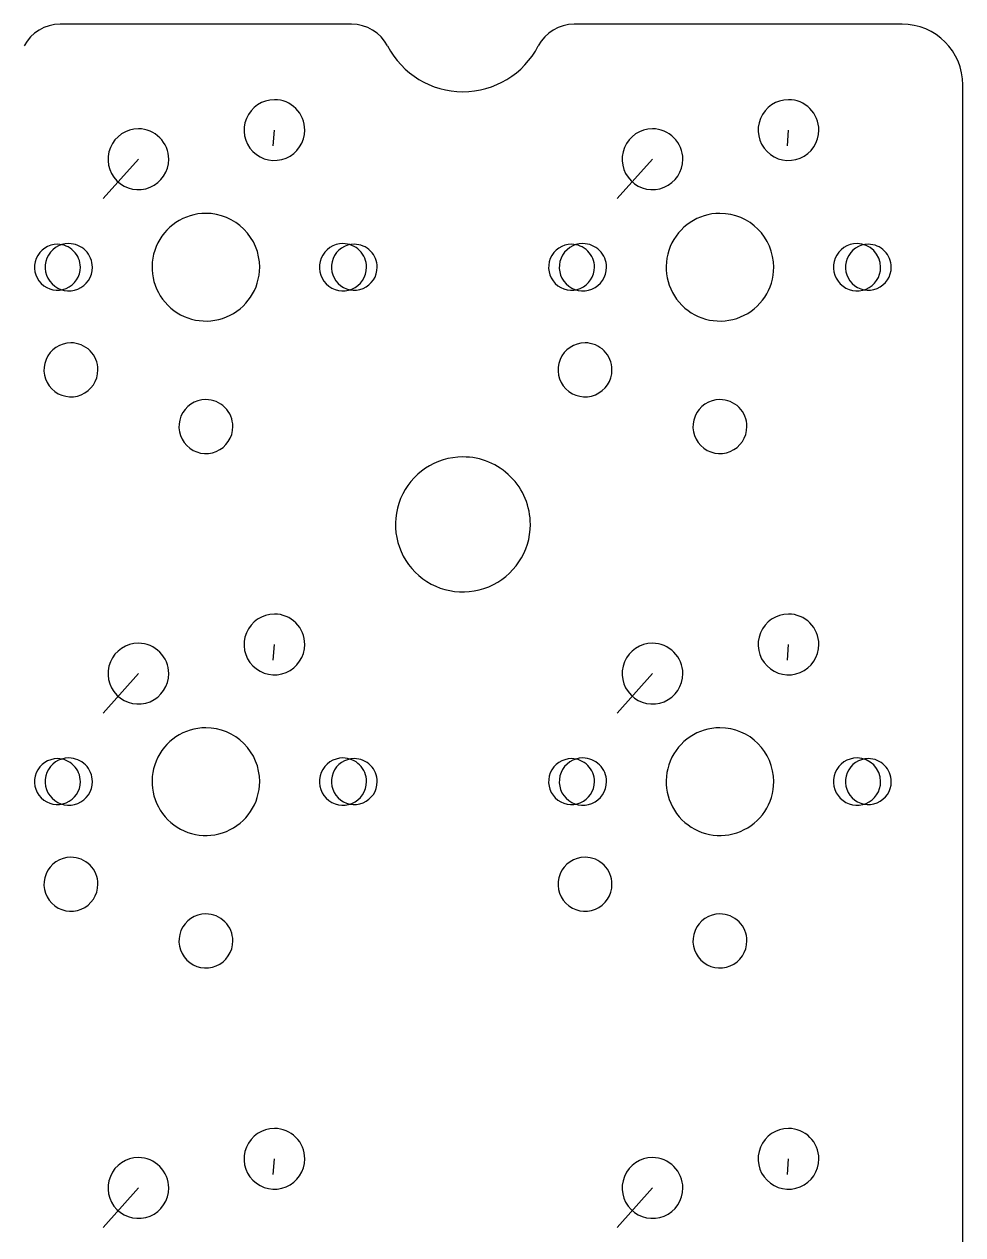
# Model space of a CAD drawing. Extents: x 2 to 288, y -137 to -43.
# Drawn here: x 252.67 to 287.45, y -87.54 to -42.71 of the extents above; entities that cross this region are included whole.
import ezdxf

# ---------------------------------------------------------------- set-up
doc = ezdxf.new("R2010")
doc.units = 0
doc.layers.get('0').update_dxf_attribs({"linetype": 'CONTINUOUS'})

msp = doc.modelspace()

# ---------------------------------------------------------------- linework, layer by layer
at = {"color": 7}
for points in [[(264.804654, -42.708601), (254.000881, -42.708601)], [(285.202734, -42.708601), (273.050855, -42.708601)], [(287.452731, -134.658479), (287.452731, -44.958598)], [(261.902989, -47.208649), (261.942531, -46.628618)], [(280.952979, -47.208649), (280.992521, -46.628618)], [(255.592997, -49.168647), (256.902985, -47.708641)], [(274.642988, -49.168647), (275.952976, -47.708641)], [(261.902989, -66.25864), (261.942531, -65.678609)], [(280.952979, -66.25864), (280.992521, -65.678609)], [(255.592997, -68.218637), (256.902985, -66.758631)], [(274.642988, -68.218637), (275.952976, -66.758631)], [(261.902989, -85.308631), (261.942531, -84.728599)], [(280.952979, -85.308631), (280.992521, -84.728599)], [(255.592997, -87.268628), (256.902985, -85.808622)], [(274.642988, -87.268628), (275.952976, -85.808622)]]:
    msp.add_lwpolyline(points, dxfattribs=at)
for points in [[(261.942989, -45.503652)], [(280.992979, -45.503652)], [(256.902995, -46.58365)], [(275.952986, -46.58365)], [(259.402992, -49.714746)], [(259.402992, -49.714746)], [(278.452983, -49.714746)], [(278.452983, -49.714746)], [(253.902999, -50.858645)], [(253.902999, -50.858645)], [(254.322999, -50.833645)], [(254.322999, -50.833645)], [(264.482985, -50.833645)], [(264.482985, -50.833645)], [(264.902985, -50.858645)], [(264.902985, -50.858645)], [(272.95299, -50.858645), (272.95299, -50.858645)], [(273.372989, -50.833645)], [(273.372989, -50.833645)], [(283.532976, -50.833645)], [(283.532976, -50.833645)], [(283.952975, -50.858645)], [(283.952975, -50.858645)], [(254.402999, -54.50864)], [(273.452989, -54.50864)], [(259.402992, -56.608637)], [(278.452983, -56.608637)], [(268.927987, -58.733642)], [(261.942989, -64.553642)], [(280.992979, -64.553642)], [(256.902995, -65.633641)], [(275.952986, -65.633641)], [(259.402992, -68.764737)], [(259.402992, -68.764737)], [(278.452983, -68.764737)], [(278.452983, -68.764737)], [(253.902999, -69.908635)], [(253.902999, -69.908635)], [(254.322999, -69.883635)], [(254.322999, -69.883635)], [(264.482985, -69.883635)], [(264.482985, -69.883635)], [(264.902985, -69.908635), (264.902985, -69.908635)], [(272.95299, -69.908635)], [(272.95299, -69.908635)], [(273.372989, -69.883635)], [(273.372989, -69.883635)], [(283.532976, -69.883635), (283.532976, -69.883635)], [(283.952975, -69.908635)], [(283.952975, -69.908635)], [(254.402999, -73.55863)], [(273.452989, -73.55863)], [(259.402992, -75.658627)], [(278.452983, -75.658627)], [(261.942989, -83.603633)], [(280.992979, -83.603633)], [(256.902995, -84.683631)], [(275.952986, -84.683631)]]:
    msp.add_lwpolyline(points, close=True, dxfattribs=at)
for points in [[(254.000881, -42.708633), (253.441914, -42.708631), (252.929311, -43.01943), (252.670849, -43.515052)], [(266.134715, -43.515037), (265.876247, -43.019404), (265.363633, -42.708599), (264.804654, -42.708601)], [(273.050855, -42.708633), (272.491888, -42.708632), (271.979285, -43.019431), (271.720823, -43.515053)], [(287.452781, -44.958598), (287.452753, -43.715951), (286.445381, -42.708601), (285.202734, -42.708601)], [(266.134688, -43.515051), (266.677423, -44.555903), (267.7539, -45.208624), (268.927754, -45.208624)], [(268.927754, -45.208624), (270.101609, -45.208624), (271.178086, -44.555904), (271.720822, -43.515052)], [(261.942989, -45.503652), (261.487969, -45.503652), (261.077754, -45.777749), (260.903625, -46.198132)], [(262.738483, -45.833156), (262.527504, -45.622178), (262.241357, -45.503652), (261.942989, -45.503652)], [(280.992979, -45.503652), (280.53796, -45.503652), (280.127744, -45.777749), (279.953616, -46.198132)], [(281.788473, -45.833156), (281.577495, -45.622178), (281.291347, -45.503652), (280.992979, -45.503652)], [(263.067987, -46.62865), (263.067987, -46.330282), (262.949461, -46.044134), (262.738483, -45.833156)], [(282.117978, -46.62865), (282.117978, -46.330282), (281.999451, -46.044134), (281.788473, -45.833156)], [(256.902995, -46.58365), (256.447976, -46.58365), (256.037761, -46.857747), (255.863632, -47.27813)], [(257.698489, -46.913155), (257.487511, -46.702177), (257.201363, -46.58365), (256.902995, -46.58365)], [(260.903625, -46.198132), (260.729497, -46.618515), (260.825747, -47.102397), (261.147494, -47.424144)], [(275.952986, -46.58365), (275.497966, -46.58365), (275.087751, -46.857747), (274.913623, -47.27813)], [(276.74848, -46.913155), (276.537502, -46.702177), (276.251354, -46.58365), (275.952986, -46.58365)], [(279.953616, -46.198132), (279.779488, -46.618515), (279.875738, -47.102397), (280.197485, -47.424144)], [(258.027994, -47.708649), (258.027994, -47.410281), (257.909467, -47.124133), (257.698489, -46.913155)], [(262.373507, -47.668013), (262.79389, -47.493885), (263.067987, -47.08367), (263.067987, -46.62865)], [(277.077984, -47.708649), (277.077984, -47.410281), (276.959458, -47.124133), (276.74848, -46.913155)], [(281.423497, -47.668013), (281.843881, -47.493885), (282.117978, -47.08367), (282.117978, -46.62865)], [(255.863632, -47.27813), (255.689504, -47.698514), (255.785754, -48.182396), (256.107501, -48.504143)], [(261.147494, -47.424144), (261.469242, -47.745892), (261.953124, -47.842142), (262.373507, -47.668013)], [(274.913623, -47.27813), (274.739494, -47.698514), (274.835744, -48.182396), (275.157492, -48.504143)], [(280.197485, -47.424144), (280.519232, -47.745892), (281.003114, -47.842142), (281.423497, -47.668013)], [(257.333514, -48.748012), (257.753897, -48.573883), (258.027994, -48.163668), (258.027994, -47.708649)], [(276.383504, -48.748012), (276.803887, -48.573883), (277.077984, -48.163668), (277.077984, -47.708649)], [(256.107501, -48.504143), (256.429249, -48.82589), (256.91313, -48.92214), (257.333514, -48.748012)], [(275.157492, -48.504143), (275.479239, -48.82589), (275.963121, -48.92214), (276.383504, -48.748012)], [(259.402992, -49.714746), (258.596536, -49.714746), (257.869488, -50.200544), (257.560871, -50.945612)], [(259.402992, -49.714746), (258.596536, -49.714746), (257.869488, -50.200544), (257.560871, -50.945612)], [(260.81289, -50.298745), (260.438962, -49.924817), (259.931806, -49.714746), (259.402992, -49.714746)], [(260.81289, -50.298745), (260.438962, -49.924817), (259.931806, -49.714746), (259.402992, -49.714746)], [(278.452983, -49.714746), (277.646526, -49.714746), (276.919479, -50.200544), (276.610862, -50.945612)], [(278.452983, -49.714746), (277.646526, -49.714746), (276.919479, -50.200544), (276.610862, -50.945612)], [(280.44688, -51.708643), (280.44688, -50.607444), (279.554182, -49.714746), (278.452983, -49.714746)], [(280.44688, -51.708643), (280.44688, -50.607444), (279.554182, -49.714746), (278.452983, -49.714746)], [(261.396889, -51.708643), (261.396889, -51.179829), (261.186819, -50.672673), (260.81289, -50.298745)], [(261.396889, -51.708643), (261.396889, -51.179829), (261.186819, -50.672673), (260.81289, -50.298745)], [(253.902999, -50.858645), (253.559207, -50.858645), (253.249266, -51.06574), (253.117703, -51.383363)], [(253.902999, -50.858645), (253.559207, -50.858645), (253.249266, -51.06574), (253.117703, -51.383363)], [(254.322999, -50.833645), (253.969095, -50.833645), (253.650038, -51.046831), (253.514605, -51.373796)], [(254.322999, -50.833645), (253.969095, -50.833645), (253.650038, -51.046831), (253.514605, -51.373796)], [(254.504039, -51.107603), (254.344634, -50.948198), (254.128433, -50.858645), (253.902999, -50.858645)], [(254.504039, -51.107603), (254.344634, -50.948198), (254.128433, -50.858645), (253.902999, -50.858645)], [(254.941716, -51.089926), (254.777622, -50.925832), (254.555063, -50.833645), (254.322999, -50.833645)], [(254.941716, -51.089926), (254.777622, -50.925832), (254.555063, -50.833645), (254.322999, -50.833645)], [(254.752998, -51.708643), (254.752998, -51.48321), (254.663445, -51.267009), (254.504039, -51.107603)], [(254.752998, -51.708643), (254.752998, -51.48321), (254.663445, -51.267009), (254.504039, -51.107603)], [(255.197998, -51.708643), (255.197998, -51.476579), (255.10581, -51.25402), (254.941716, -51.089926)], [(255.197998, -51.708643), (255.197998, -51.476579), (255.10581, -51.25402), (254.941716, -51.089926)], [(257.560871, -50.945612), (257.252254, -51.69068), (257.422843, -52.548291), (257.993094, -53.118542)], [(257.560871, -50.945612), (257.252254, -51.69068), (257.422843, -52.548291), (257.993094, -53.118542)], [(264.482985, -50.833645), (264.129081, -50.833645), (263.810025, -51.046831), (263.674592, -51.373796)], [(264.482985, -50.833645), (264.129081, -50.833645), (263.810025, -51.046831), (263.674592, -51.373796)], [(264.902985, -50.858645), (264.559192, -50.858645), (264.249252, -51.06574), (264.117688, -51.383363)], [(264.902985, -50.858645), (264.559192, -50.858645), (264.249252, -51.06574), (264.117688, -51.383363)], [(265.101703, -51.089926), (264.937609, -50.925832), (264.715049, -50.833645), (264.482985, -50.833645)], [(265.101703, -51.089926), (264.937609, -50.925832), (264.715049, -50.833645), (264.482985, -50.833645)], [(265.504025, -51.107603), (265.344619, -50.948198), (265.128418, -50.858645), (264.902985, -50.858645)], [(265.504025, -51.107603), (265.344619, -50.948198), (265.128418, -50.858645), (264.902985, -50.858645)], [(265.357984, -51.708643), (265.357984, -51.476579), (265.265797, -51.25402), (265.101703, -51.089926)], [(265.357984, -51.708643), (265.357984, -51.476579), (265.265797, -51.25402), (265.101703, -51.089926)], [(265.752983, -51.708643), (265.752983, -51.48321), (265.66343, -51.267009), (265.504025, -51.107603)], [(265.752983, -51.708643), (265.752983, -51.48321), (265.66343, -51.267009), (265.504025, -51.107603)], [(272.95299, -50.858645), (272.609197, -50.858645), (272.299257, -51.06574), (272.167693, -51.383363)], [(272.95299, -50.858645), (272.609197, -50.858645), (272.299257, -51.06574), (272.167693, -51.383363)], [(273.372989, -50.833645), (273.019085, -50.833645), (272.700029, -51.046831), (272.564596, -51.373796)], [(273.372989, -50.833645), (273.019085, -50.833645), (272.700029, -51.046831), (272.564596, -51.373796)], [(273.55403, -51.107603), (273.394624, -50.948198), (273.178424, -50.858645), (272.95299, -50.858645)], [(273.55403, -51.107603), (273.394624, -50.948198), (273.178424, -50.858645), (272.95299, -50.858645)], [(273.991707, -51.089926), (273.827613, -50.925832), (273.605053, -50.833645), (273.372989, -50.833645)], [(273.991707, -51.089926), (273.827613, -50.925832), (273.605053, -50.833645), (273.372989, -50.833645)], [(273.802989, -51.708643), (273.802989, -51.48321), (273.713436, -51.267009), (273.55403, -51.107603)], [(273.802989, -51.708643), (273.802989, -51.48321), (273.713436, -51.267009), (273.55403, -51.107603)], [(274.247988, -51.708643), (274.247988, -51.476579), (274.155801, -51.25402), (273.991707, -51.089926)], [(274.247988, -51.708643), (274.247988, -51.476579), (274.155801, -51.25402), (273.991707, -51.089926)], [(276.610862, -50.945612), (276.302244, -51.69068), (276.472834, -52.548291), (277.043084, -53.118542)], [(276.610862, -50.945612), (276.302244, -51.69068), (276.472834, -52.548291), (277.043084, -53.118542)], [(283.532976, -50.833645), (283.179072, -50.833645), (282.860015, -51.046831), (282.724582, -51.373796)], [(283.532976, -50.833645), (283.179072, -50.833645), (282.860015, -51.046831), (282.724582, -51.373796)], [(283.952975, -50.858645), (283.609183, -50.858645), (283.299242, -51.06574), (283.167679, -51.383363)], [(283.952975, -50.858645), (283.609183, -50.858645), (283.299242, -51.06574), (283.167679, -51.383363)], [(284.407975, -51.708643), (284.407975, -51.225395), (284.016224, -50.833645), (283.532976, -50.833645)], [(284.407975, -51.708643), (284.407975, -51.225395), (284.016224, -50.833645), (283.532976, -50.833645)], [(284.554015, -51.107603), (284.394609, -50.948198), (284.178409, -50.858645), (283.952975, -50.858645)], [(284.554015, -51.107603), (284.394609, -50.948198), (284.178409, -50.858645), (283.952975, -50.858645)], [(284.802974, -51.708643), (284.802974, -51.48321), (284.713421, -51.267009), (284.554015, -51.107603)], [(284.802974, -51.708643), (284.802974, -51.48321), (284.713421, -51.267009), (284.554015, -51.107603)], [(253.117703, -51.383363), (252.986139, -51.700986), (253.058861, -52.066585), (253.301959, -52.309683)], [(253.117703, -51.383363), (252.986139, -51.700986), (253.058861, -52.066585), (253.301959, -52.309683)], [(253.514605, -51.373796), (253.379172, -51.700761), (253.454033, -52.077113), (253.704281, -52.327361)], [(253.514605, -51.373796), (253.379172, -51.700761), (253.454033, -52.077113), (253.704281, -52.327361)], [(263.674592, -51.373796), (263.539158, -51.700761), (263.61402, -52.077113), (263.864268, -52.327361)], [(263.674592, -51.373796), (263.539158, -51.700761), (263.61402, -52.077113), (263.864268, -52.327361)], [(264.117688, -51.383363), (263.986124, -51.700986), (264.058847, -52.066585), (264.301945, -52.309683)], [(264.117688, -51.383363), (263.986124, -51.700986), (264.058847, -52.066585), (264.301945, -52.309683)], [(272.167693, -51.383363), (272.03613, -51.700986), (272.108852, -52.066585), (272.35195, -52.309683)], [(272.167693, -51.383363), (272.03613, -51.700986), (272.108852, -52.066585), (272.35195, -52.309683)], [(272.564596, -51.373796), (272.429163, -51.700761), (272.504024, -52.077113), (272.754272, -52.327361)], [(272.564596, -51.373796), (272.429163, -51.700761), (272.504024, -52.077113), (272.754272, -52.327361)], [(282.724582, -51.373796), (282.589149, -51.700761), (282.66401, -52.077113), (282.914258, -52.327361)], [(282.724582, -51.373796), (282.589149, -51.700761), (282.66401, -52.077113), (282.914258, -52.327361)], [(283.167679, -51.383363), (283.036115, -51.700986), (283.108837, -52.066585), (283.351935, -52.309683)], [(283.167679, -51.383363), (283.036115, -51.700986), (283.108837, -52.066585), (283.351935, -52.309683)], [(254.22828, -52.49394), (254.545903, -52.362376), (254.752998, -52.052436), (254.752998, -51.708643)], [(254.22828, -52.49394), (254.545903, -52.362376), (254.752998, -52.052436), (254.752998, -51.708643)], [(254.657846, -52.517037), (254.984811, -52.381604), (255.197998, -52.062547), (255.197998, -51.708643)], [(254.657846, -52.517037), (254.984811, -52.381604), (255.197998, -52.062547), (255.197998, -51.708643)], [(260.166023, -53.550764), (260.911092, -53.242147), (261.396889, -52.5151), (261.396889, -51.708643)], [(260.166023, -53.550764), (260.911092, -53.242147), (261.396889, -52.5151), (261.396889, -51.708643)], [(264.817833, -52.517037), (265.144797, -52.381604), (265.357984, -52.062547), (265.357984, -51.708643)], [(264.817833, -52.517037), (265.144797, -52.381604), (265.357984, -52.062547), (265.357984, -51.708643)], [(265.228265, -52.49394), (265.545888, -52.362376), (265.752983, -52.052436), (265.752983, -51.708643)], [(265.228265, -52.49394), (265.545888, -52.362376), (265.752983, -52.052436), (265.752983, -51.708643)], [(273.27827, -52.49394), (273.595893, -52.362376), (273.802989, -52.052436), (273.802989, -51.708643)], [(273.27827, -52.49394), (273.595893, -52.362376), (273.802989, -52.052436), (273.802989, -51.708643)], [(273.707837, -52.517037), (274.034801, -52.381604), (274.247988, -52.062547), (274.247988, -51.708643)], [(273.707837, -52.517037), (274.034801, -52.381604), (274.247988, -52.062547), (274.247988, -51.708643)], [(279.216014, -53.550764), (279.961082, -53.242147), (280.44688, -52.5151), (280.44688, -51.708643)], [(279.216014, -53.550764), (279.961082, -53.242147), (280.44688, -52.5151), (280.44688, -51.708643)], [(283.867823, -52.517037), (284.194788, -52.381604), (284.407975, -52.062547), (284.407975, -51.708643)], [(283.867823, -52.517037), (284.194788, -52.381604), (284.407975, -52.062547), (284.407975, -51.708643)], [(284.278256, -52.49394), (284.595878, -52.362376), (284.802974, -52.052436), (284.802974, -51.708643)], [(284.278256, -52.49394), (284.595878, -52.362376), (284.802974, -52.052436), (284.802974, -51.708643)], [(253.301959, -52.309683), (253.545057, -52.552781), (253.910657, -52.625504), (254.22828, -52.49394)], [(253.301959, -52.309683), (253.545057, -52.552781), (253.910657, -52.625504), (254.22828, -52.49394)], [(253.704281, -52.327361), (253.954529, -52.577609), (254.330882, -52.65247), (254.657846, -52.517037)], [(253.704281, -52.327361), (253.954529, -52.577609), (254.330882, -52.65247), (254.657846, -52.517037)], [(263.864268, -52.327361), (264.114515, -52.577609), (264.490868, -52.65247), (264.817833, -52.517037)], [(263.864268, -52.327361), (264.114515, -52.577609), (264.490868, -52.65247), (264.817833, -52.517037)], [(264.301945, -52.309683), (264.545043, -52.552781), (264.910642, -52.625504), (265.228265, -52.49394)], [(264.301945, -52.309683), (264.545043, -52.552781), (264.910642, -52.625504), (265.228265, -52.49394)], [(272.35195, -52.309683), (272.595048, -52.552781), (272.960648, -52.625504), (273.27827, -52.49394)], [(272.35195, -52.309683), (272.595048, -52.552781), (272.960648, -52.625504), (273.27827, -52.49394)], [(272.754272, -52.327361), (273.00452, -52.577609), (273.380872, -52.65247), (273.707837, -52.517037)], [(272.754272, -52.327361), (273.00452, -52.577609), (273.380872, -52.65247), (273.707837, -52.517037)], [(282.914258, -52.327361), (283.164506, -52.577609), (283.540859, -52.65247), (283.867823, -52.517037)], [(282.914258, -52.327361), (283.164506, -52.577609), (283.540859, -52.65247), (283.867823, -52.517037)], [(283.351935, -52.309683), (283.595033, -52.552781), (283.960633, -52.625504), (284.278256, -52.49394)], [(283.351935, -52.309683), (283.595033, -52.552781), (283.960633, -52.625504), (284.278256, -52.49394)], [(257.993094, -53.118542), (258.563344, -53.688792), (259.420955, -53.859382), (260.166023, -53.550764)], [(257.993094, -53.118542), (258.563344, -53.688792), (259.420955, -53.859382), (260.166023, -53.550764)], [(277.043084, -53.118542), (277.613335, -53.688792), (278.470946, -53.859382), (279.216014, -53.550764)], [(277.043084, -53.118542), (277.613335, -53.688792), (278.470946, -53.859382), (279.216014, -53.550764)], [(254.402999, -54.50864), (253.998537, -54.50864), (253.633901, -54.752282), (253.47912, -55.125955)], [(255.110104, -54.801533), (254.922568, -54.613996), (254.668215, -54.50864), (254.402999, -54.50864)], [(273.452989, -54.50864), (273.048527, -54.50864), (272.683892, -54.752282), (272.529111, -55.125955)], [(274.160095, -54.801533), (273.972559, -54.613996), (273.718205, -54.50864), (273.452989, -54.50864)], [(253.47912, -55.125955), (253.32434, -55.499629), (253.409895, -55.929747), (253.695893, -56.215744)], [(255.402997, -55.508638), (255.402997, -55.243422), (255.297641, -54.989069), (255.110104, -54.801533)], [(272.529111, -55.125955), (272.37433, -55.499629), (272.459886, -55.929747), (272.745883, -56.215744)], [(274.452988, -55.508638), (274.452988, -55.243422), (274.347631, -54.989069), (274.160095, -54.801533)], [(254.785682, -56.432517), (255.159355, -56.277736), (255.402997, -55.9131), (255.402997, -55.508638)], [(273.835672, -56.432517), (274.209346, -56.277736), (274.452988, -55.9131), (274.452988, -55.508638)], [(253.695893, -56.215744), (253.98189, -56.501742), (254.412008, -56.587297), (254.785682, -56.432517)], [(272.745883, -56.215744), (273.031881, -56.501742), (273.461998, -56.587297), (273.835672, -56.432517)], [(259.402992, -56.608637), (258.99853, -56.608637), (258.633894, -56.852279), (258.479114, -57.225953)], [(260.110098, -56.90153), (259.922562, -56.713994), (259.668208, -56.608637), (259.402992, -56.608637)], [(260.402991, -57.608636), (260.402991, -57.343419), (260.297634, -57.089066), (260.110098, -56.90153)], [(278.452983, -56.608637), (278.048521, -56.608637), (277.683885, -56.852279), (277.529104, -57.225953)], [(279.160088, -56.90153), (278.972552, -56.713994), (278.718199, -56.608637), (278.452983, -56.608637)], [(279.452981, -57.608636), (279.452981, -57.343419), (279.347624, -57.089066), (279.160088, -56.90153)], [(258.479114, -57.225953), (258.324333, -57.599627), (258.409888, -58.029744), (258.695886, -58.315741)], [(277.529104, -57.225953), (277.374323, -57.599627), (277.459879, -58.029744), (277.745877, -58.315741)], [(259.785675, -58.532514), (260.159349, -58.377733), (260.402991, -58.013097), (260.402991, -57.608636)], [(278.835665, -58.532514), (279.209339, -58.377733), (279.452981, -58.013097), (279.452981, -57.608636)], [(258.695886, -58.315741), (258.981884, -58.601739), (259.412001, -58.687295), (259.785675, -58.532514)], [(277.745877, -58.315741), (278.031874, -58.601739), (278.461992, -58.687295), (278.835665, -58.532514)], [(268.927987, -58.733642), (267.916833, -58.733642), (267.005243, -59.342747), (266.618291, -60.276931)], [(270.695752, -59.465874), (270.226911, -58.997034), (269.591028, -58.733642), (268.927987, -58.733642)], [(271.427984, -61.233639), (271.427984, -60.570598), (271.164592, -59.934714), (270.695752, -59.465874)], [(266.618291, -60.276931), (266.231339, -61.211116), (266.445229, -62.286409), (267.160223, -63.001403)], [(269.884695, -63.543334), (270.818879, -63.156382), (271.427984, -62.244793), (271.427984, -61.233639)], [(267.160223, -63.001403), (267.875217, -63.716397), (268.95051, -63.930286), (269.884695, -63.543334)], [(261.942989, -64.553642), (261.487969, -64.553642), (261.077754, -64.827739), (260.903625, -65.248122)], [(262.738483, -64.883147), (262.527504, -64.672169), (262.241357, -64.553642), (261.942989, -64.553642)], [(280.992979, -64.553642), (280.53796, -64.553642), (280.127744, -64.827739), (279.953616, -65.248122)], [(281.788473, -64.883147), (281.577495, -64.672169), (281.291347, -64.553642), (280.992979, -64.553642)], [(263.067987, -65.678641), (263.067987, -65.380273), (262.949461, -65.094125), (262.738483, -64.883147)], [(282.117978, -65.678641), (282.117978, -65.380273), (281.999451, -65.094125), (281.788473, -64.883147)], [(260.903625, -65.248122), (260.729497, -65.668506), (260.825747, -66.152388), (261.147494, -66.474135)], [(279.953616, -65.248122), (279.779488, -65.668506), (279.875738, -66.152388), (280.197485, -66.474135)], [(256.902995, -65.633641), (256.447976, -65.633641), (256.037761, -65.907738), (255.863632, -66.328121)], [(257.698489, -65.963145), (257.487511, -65.752167), (257.201363, -65.633641), (256.902995, -65.633641)], [(262.373507, -66.718004), (262.79389, -66.543875), (263.067987, -66.13366), (263.067987, -65.678641)], [(275.952986, -65.633641), (275.497966, -65.633641), (275.087751, -65.907738), (274.913623, -66.328121)], [(276.74848, -65.963145), (276.537502, -65.752167), (276.251354, -65.633641), (275.952986, -65.633641)], [(281.423497, -66.718004), (281.843881, -66.543875), (282.117978, -66.13366), (282.117978, -65.678641)], [(255.863632, -66.328121), (255.689504, -66.748504), (255.785754, -67.232386), (256.107501, -67.554133)], [(258.027994, -66.758639), (258.027994, -66.460271), (257.909467, -66.174123), (257.698489, -65.963145)], [(274.913623, -66.328121), (274.739494, -66.748504), (274.835744, -67.232386), (275.157492, -67.554133)], [(277.077984, -66.758639), (277.077984, -66.460271), (276.959458, -66.174123), (276.74848, -65.963145)], [(257.333514, -67.798002), (257.753897, -67.623874), (258.027994, -67.213659), (258.027994, -66.758639)], [(261.147494, -66.474135), (261.469242, -66.795882), (261.953124, -66.892132), (262.373507, -66.718004)], [(276.383504, -67.798002), (276.803887, -67.623874), (277.077984, -67.213659), (277.077984, -66.758639)], [(280.197485, -66.474135), (280.519232, -66.795882), (281.003114, -66.892132), (281.423497, -66.718004)], [(256.107501, -67.554133), (256.429249, -67.875881), (256.91313, -67.972131), (257.333514, -67.798002)], [(275.157492, -67.554133), (275.479239, -67.875881), (275.963121, -67.972131), (276.383504, -67.798002)], [(259.402992, -68.764737), (258.596536, -68.764737), (257.869488, -69.250534), (257.560871, -69.995603)], [(259.402992, -68.764737), (258.596536, -68.764737), (257.869488, -69.250534), (257.560871, -69.995603)], [(260.81289, -69.348736), (260.438962, -68.974807), (259.931806, -68.764737), (259.402992, -68.764737)], [(260.81289, -69.348736), (260.438962, -68.974807), (259.931806, -68.764737), (259.402992, -68.764737)], [(278.452983, -68.764737), (277.646526, -68.764737), (276.919479, -69.250534), (276.610862, -69.995603)], [(278.452983, -68.764737), (277.646526, -68.764737), (276.919479, -69.250534), (276.610862, -69.995603)], [(280.44688, -70.758634), (280.44688, -69.657435), (279.554182, -68.764737), (278.452983, -68.764737)], [(280.44688, -70.758634), (280.44688, -69.657435), (279.554182, -68.764737), (278.452983, -68.764737)], [(261.396889, -70.758634), (261.396889, -70.22982), (261.186819, -69.722664), (260.81289, -69.348736)], [(261.396889, -70.758634), (261.396889, -70.22982), (261.186819, -69.722664), (260.81289, -69.348736)], [(253.902999, -69.908635), (253.559207, -69.908635), (253.249266, -70.115731), (253.117703, -70.433354)], [(253.902999, -69.908635), (253.559207, -69.908635), (253.249266, -70.115731), (253.117703, -70.433354)], [(254.322999, -69.883635), (253.969095, -69.883635), (253.650038, -70.096822), (253.514605, -70.423786)], [(254.322999, -69.883635), (253.969095, -69.883635), (253.650038, -70.096822), (253.514605, -70.423786)], [(254.504039, -70.157594), (254.344634, -69.998188), (254.128433, -69.908635), (253.902999, -69.908635)], [(254.504039, -70.157594), (254.344634, -69.998188), (254.128433, -69.908635), (253.902999, -69.908635)], [(254.941716, -70.139916), (254.777622, -69.975822), (254.555063, -69.883635), (254.322999, -69.883635)], [(254.941716, -70.139916), (254.777622, -69.975822), (254.555063, -69.883635), (254.322999, -69.883635)], [(264.482985, -69.883635), (264.129081, -69.883635), (263.810025, -70.096822), (263.674592, -70.423786)], [(264.482985, -69.883635), (264.129081, -69.883635), (263.810025, -70.096822), (263.674592, -70.423786)], [(264.902985, -69.908635), (264.559192, -69.908635), (264.249252, -70.115731), (264.117688, -70.433354)], [(264.902985, -69.908635), (264.559192, -69.908635), (264.249252, -70.115731), (264.117688, -70.433354)], [(265.101703, -70.139916), (264.937609, -69.975822), (264.715049, -69.883635), (264.482985, -69.883635)], [(265.101703, -70.139916), (264.937609, -69.975822), (264.715049, -69.883635), (264.482985, -69.883635)], [(265.504025, -70.157594), (265.344619, -69.998188), (265.128418, -69.908635), (264.902985, -69.908635)], [(265.504025, -70.157594), (265.344619, -69.998188), (265.128418, -69.908635), (264.902985, -69.908635)], [(272.95299, -69.908635), (272.609197, -69.908635), (272.299257, -70.115731), (272.167693, -70.433354)], [(272.95299, -69.908635), (272.609197, -69.908635), (272.299257, -70.115731), (272.167693, -70.433354)], [(273.372989, -69.883635), (273.019085, -69.883635), (272.700029, -70.096822), (272.564596, -70.423786)], [(273.372989, -69.883635), (273.019085, -69.883635), (272.700029, -70.096822), (272.564596, -70.423786)], [(273.55403, -70.157594), (273.394624, -69.998188), (273.178424, -69.908635), (272.95299, -69.908635)], [(273.55403, -70.157594), (273.394624, -69.998188), (273.178424, -69.908635), (272.95299, -69.908635)], [(273.991707, -70.139916), (273.827613, -69.975822), (273.605053, -69.883635), (273.372989, -69.883635)], [(273.991707, -70.139916), (273.827613, -69.975822), (273.605053, -69.883635), (273.372989, -69.883635)], [(283.532976, -69.883635), (283.179072, -69.883635), (282.860015, -70.096822), (282.724582, -70.423786)], [(283.532976, -69.883635), (283.179072, -69.883635), (282.860015, -70.096822), (282.724582, -70.423786)], [(283.952975, -69.908635), (283.609183, -69.908635), (283.299242, -70.115731), (283.167679, -70.433354)], [(283.952975, -69.908635), (283.609183, -69.908635), (283.299242, -70.115731), (283.167679, -70.433354)], [(284.407975, -70.758634), (284.407975, -70.275385), (284.016224, -69.883635), (283.532976, -69.883635)], [(284.407975, -70.758634), (284.407975, -70.275385), (284.016224, -69.883635), (283.532976, -69.883635)], [(284.554015, -70.157594), (284.394609, -69.998188), (284.178409, -69.908635), (283.952975, -69.908635)], [(284.554015, -70.157594), (284.394609, -69.998188), (284.178409, -69.908635), (283.952975, -69.908635)], [(254.752998, -70.758634), (254.752998, -70.5332), (254.663445, -70.317), (254.504039, -70.157594)], [(254.752998, -70.758634), (254.752998, -70.5332), (254.663445, -70.317), (254.504039, -70.157594)], [(255.197998, -70.758634), (255.197998, -70.52657), (255.10581, -70.304011), (254.941716, -70.139916)], [(255.197998, -70.758634), (255.197998, -70.52657), (255.10581, -70.304011), (254.941716, -70.139916)], [(257.560871, -69.995603), (257.252254, -70.740671), (257.422843, -71.598282), (257.993094, -72.168532)], [(257.560871, -69.995603), (257.252254, -70.740671), (257.422843, -71.598282), (257.993094, -72.168532)], [(265.357984, -70.758634), (265.357984, -70.52657), (265.265797, -70.304011), (265.101703, -70.139916)], [(265.357984, -70.758634), (265.357984, -70.52657), (265.265797, -70.304011), (265.101703, -70.139916)], [(265.752983, -70.758634), (265.752983, -70.5332), (265.66343, -70.317), (265.504025, -70.157594)], [(265.752983, -70.758634), (265.752983, -70.5332), (265.66343, -70.317), (265.504025, -70.157594)], [(273.802989, -70.758634), (273.802989, -70.5332), (273.713436, -70.317), (273.55403, -70.157594)], [(273.802989, -70.758634), (273.802989, -70.5332), (273.713436, -70.317), (273.55403, -70.157594)], [(274.247988, -70.758634), (274.247988, -70.52657), (274.155801, -70.304011), (273.991707, -70.139916)], [(274.247988, -70.758634), (274.247988, -70.52657), (274.155801, -70.304011), (273.991707, -70.139916)], [(276.610862, -69.995603), (276.302244, -70.740671), (276.472834, -71.598282), (277.043084, -72.168532)], [(276.610862, -69.995603), (276.302244, -70.740671), (276.472834, -71.598282), (277.043084, -72.168532)], [(284.802974, -70.758634), (284.802974, -70.5332), (284.713421, -70.317), (284.554015, -70.157594)], [(284.802974, -70.758634), (284.802974, -70.5332), (284.713421, -70.317), (284.554015, -70.157594)], [(253.117703, -70.433354), (252.986139, -70.750976), (253.058861, -71.116576), (253.301959, -71.359674)], [(253.117703, -70.433354), (252.986139, -70.750976), (253.058861, -71.116576), (253.301959, -71.359674)], [(253.514605, -70.423786), (253.379172, -70.750751), (253.454033, -71.127104), (253.704281, -71.377352)], [(253.514605, -70.423786), (253.379172, -70.750751), (253.454033, -71.127104), (253.704281, -71.377352)], [(254.22828, -71.543931), (254.545903, -71.412367), (254.752998, -71.102426), (254.752998, -70.758634)], [(254.22828, -71.543931), (254.545903, -71.412367), (254.752998, -71.102426), (254.752998, -70.758634)], [(254.657846, -71.567028), (254.984811, -71.431594), (255.197998, -71.112538), (255.197998, -70.758634)], [(254.657846, -71.567028), (254.984811, -71.431594), (255.197998, -71.112538), (255.197998, -70.758634)], [(260.166023, -72.600755), (260.911092, -72.292138), (261.396889, -71.56509), (261.396889, -70.758634)], [(260.166023, -72.600755), (260.911092, -72.292138), (261.396889, -71.56509), (261.396889, -70.758634)], [(263.674592, -70.423786), (263.539158, -70.750751), (263.61402, -71.127104), (263.864268, -71.377352)], [(263.674592, -70.423786), (263.539158, -70.750751), (263.61402, -71.127104), (263.864268, -71.377352)], [(264.117688, -70.433354), (263.986124, -70.750976), (264.058847, -71.116576), (264.301945, -71.359674)], [(264.117688, -70.433354), (263.986124, -70.750976), (264.058847, -71.116576), (264.301945, -71.359674)], [(264.817833, -71.567028), (265.144797, -71.431594), (265.357984, -71.112538), (265.357984, -70.758634)], [(264.817833, -71.567028), (265.144797, -71.431594), (265.357984, -71.112538), (265.357984, -70.758634)], [(265.228265, -71.543931), (265.545888, -71.412367), (265.752983, -71.102426), (265.752983, -70.758634)], [(265.228265, -71.543931), (265.545888, -71.412367), (265.752983, -71.102426), (265.752983, -70.758634)], [(272.167693, -70.433354), (272.03613, -70.750976), (272.108852, -71.116576), (272.35195, -71.359674)], [(272.167693, -70.433354), (272.03613, -70.750976), (272.108852, -71.116576), (272.35195, -71.359674)], [(272.564596, -70.423786), (272.429163, -70.750751), (272.504024, -71.127104), (272.754272, -71.377352)], [(272.564596, -70.423786), (272.429163, -70.750751), (272.504024, -71.127104), (272.754272, -71.377352)], [(273.27827, -71.543931), (273.595893, -71.412367), (273.802989, -71.102426), (273.802989, -70.758634)], [(273.27827, -71.543931), (273.595893, -71.412367), (273.802989, -71.102426), (273.802989, -70.758634)], [(273.707837, -71.567028), (274.034801, -71.431594), (274.247988, -71.112538), (274.247988, -70.758634)], [(273.707837, -71.567028), (274.034801, -71.431594), (274.247988, -71.112538), (274.247988, -70.758634)], [(279.216014, -72.600755), (279.961082, -72.292138), (280.44688, -71.56509), (280.44688, -70.758634)], [(279.216014, -72.600755), (279.961082, -72.292138), (280.44688, -71.56509), (280.44688, -70.758634)], [(282.724582, -70.423786), (282.589149, -70.750751), (282.66401, -71.127104), (282.914258, -71.377352)], [(282.724582, -70.423786), (282.589149, -70.750751), (282.66401, -71.127104), (282.914258, -71.377352)], [(283.167679, -70.433354), (283.036115, -70.750976), (283.108837, -71.116576), (283.351935, -71.359674)], [(283.167679, -70.433354), (283.036115, -70.750976), (283.108837, -71.116576), (283.351935, -71.359674)], [(283.867823, -71.567028), (284.194788, -71.431594), (284.407975, -71.112538), (284.407975, -70.758634)], [(283.867823, -71.567028), (284.194788, -71.431594), (284.407975, -71.112538), (284.407975, -70.758634)], [(284.278256, -71.543931), (284.595878, -71.412367), (284.802974, -71.102426), (284.802974, -70.758634)], [(284.278256, -71.543931), (284.595878, -71.412367), (284.802974, -71.102426), (284.802974, -70.758634)], [(253.301959, -71.359674), (253.545057, -71.602772), (253.910657, -71.675494), (254.22828, -71.543931)], [(253.301959, -71.359674), (253.545057, -71.602772), (253.910657, -71.675494), (254.22828, -71.543931)], [(253.704281, -71.377352), (253.954529, -71.6276), (254.330882, -71.702461), (254.657846, -71.567028)], [(253.704281, -71.377352), (253.954529, -71.6276), (254.330882, -71.702461), (254.657846, -71.567028)], [(263.864268, -71.377352), (264.114515, -71.6276), (264.490868, -71.702461), (264.817833, -71.567028)], [(263.864268, -71.377352), (264.114515, -71.6276), (264.490868, -71.702461), (264.817833, -71.567028)], [(264.301945, -71.359674), (264.545043, -71.602772), (264.910642, -71.675494), (265.228265, -71.543931)], [(264.301945, -71.359674), (264.545043, -71.602772), (264.910642, -71.675494), (265.228265, -71.543931)], [(272.35195, -71.359674), (272.595048, -71.602772), (272.960648, -71.675494), (273.27827, -71.543931)], [(272.35195, -71.359674), (272.595048, -71.602772), (272.960648, -71.675494), (273.27827, -71.543931)], [(272.754272, -71.377352), (273.00452, -71.6276), (273.380872, -71.702461), (273.707837, -71.567028)], [(272.754272, -71.377352), (273.00452, -71.6276), (273.380872, -71.702461), (273.707837, -71.567028)], [(282.914258, -71.377352), (283.164506, -71.6276), (283.540859, -71.702461), (283.867823, -71.567028)], [(282.914258, -71.377352), (283.164506, -71.6276), (283.540859, -71.702461), (283.867823, -71.567028)], [(283.351935, -71.359674), (283.595033, -71.602772), (283.960633, -71.675494), (284.278256, -71.543931)], [(283.351935, -71.359674), (283.595033, -71.602772), (283.960633, -71.675494), (284.278256, -71.543931)], [(257.993094, -72.168532), (258.563344, -72.738783), (259.420955, -72.909372), (260.166023, -72.600755)], [(257.993094, -72.168532), (258.563344, -72.738783), (259.420955, -72.909372), (260.166023, -72.600755)], [(277.043084, -72.168532), (277.613335, -72.738783), (278.470946, -72.909372), (279.216014, -72.600755)], [(277.043084, -72.168532), (277.613335, -72.738783), (278.470946, -72.909372), (279.216014, -72.600755)], [(254.402999, -73.55863), (253.998537, -73.55863), (253.633901, -73.802272), (253.47912, -74.175946)], [(255.110104, -73.851523), (254.922568, -73.663987), (254.668215, -73.55863), (254.402999, -73.55863)], [(255.402997, -74.558629), (255.402997, -74.293413), (255.297641, -74.039059), (255.110104, -73.851523)], [(273.452989, -73.55863), (273.048527, -73.55863), (272.683892, -73.802272), (272.529111, -74.175946)], [(274.160095, -73.851523), (273.972559, -73.663987), (273.718205, -73.55863), (273.452989, -73.55863)], [(274.452988, -74.558629), (274.452988, -74.293413), (274.347631, -74.039059), (274.160095, -73.851523)], [(253.47912, -74.175946), (253.32434, -74.54962), (253.409895, -74.979737), (253.695893, -75.265735)], [(272.529111, -74.175946), (272.37433, -74.54962), (272.459886, -74.979737), (272.745883, -75.265735)], [(254.785682, -75.482507), (255.159355, -75.327726), (255.402997, -74.963091), (255.402997, -74.558629)], [(273.835672, -75.482507), (274.209346, -75.327726), (274.452988, -74.963091), (274.452988, -74.558629)], [(253.695893, -75.265735), (253.98189, -75.551732), (254.412008, -75.637288), (254.785682, -75.482507)], [(272.745883, -75.265735), (273.031881, -75.551732), (273.461998, -75.637288), (273.835672, -75.482507)], [(259.402992, -75.658627), (258.99853, -75.658627), (258.633894, -75.902269), (258.479114, -76.275943)], [(260.110098, -75.95152), (259.922562, -75.763984), (259.668208, -75.658627), (259.402992, -75.658627)], [(278.452983, -75.658627), (278.048521, -75.658627), (277.683885, -75.902269), (277.529104, -76.275943)], [(279.160088, -75.95152), (278.972552, -75.763984), (278.718199, -75.658627), (278.452983, -75.658627)], [(260.402991, -76.658626), (260.402991, -76.39341), (260.297634, -76.139056), (260.110098, -75.95152)], [(279.452981, -76.658626), (279.452981, -76.39341), (279.347624, -76.139056), (279.160088, -75.95152)], [(258.479114, -76.275943), (258.324333, -76.649617), (258.409888, -77.079734), (258.695886, -77.365732)], [(259.785675, -77.582504), (260.159349, -77.427724), (260.402991, -77.063088), (260.402991, -76.658626)], [(277.529104, -76.275943), (277.374323, -76.649617), (277.459879, -77.079734), (277.745877, -77.365732)], [(278.835665, -77.582504), (279.209339, -77.427724), (279.452981, -77.063088), (279.452981, -76.658626)], [(258.695886, -77.365732), (258.981884, -77.65173), (259.412001, -77.737285), (259.785675, -77.582504)], [(277.745877, -77.365732), (278.031874, -77.65173), (278.461992, -77.737285), (278.835665, -77.582504)], [(261.942989, -83.603633), (261.487969, -83.603633), (261.077754, -83.87773), (260.903625, -84.298113)], [(262.738483, -83.933137), (262.527504, -83.722159), (262.241357, -83.603633), (261.942989, -83.603633)], [(280.992979, -83.603633), (280.53796, -83.603633), (280.127744, -83.87773), (279.953616, -84.298113)], [(281.788473, -83.933137), (281.577495, -83.722159), (281.291347, -83.603633), (280.992979, -83.603633)], [(263.067987, -84.728631), (263.067987, -84.430263), (262.949461, -84.144115), (262.738483, -83.933137)], [(282.117978, -84.728631), (282.117978, -84.430263), (281.999451, -84.144115), (281.788473, -83.933137)], [(256.902995, -84.683631), (256.447976, -84.683631), (256.037761, -84.957729), (255.863632, -85.378112)], [(257.698489, -85.013136), (257.487511, -84.802158), (257.201363, -84.683631), (256.902995, -84.683631)], [(260.903625, -84.298113), (260.729497, -84.718496), (260.825747, -85.202378), (261.147494, -85.524125)], [(262.373507, -85.767994), (262.79389, -85.593866), (263.067987, -85.183651), (263.067987, -84.728631)], [(275.952986, -84.683631), (275.497966, -84.683631), (275.087751, -84.957729), (274.913623, -85.378112)], [(276.74848, -85.013136), (276.537502, -84.802158), (276.251354, -84.683631), (275.952986, -84.683631)], [(279.953616, -84.298113), (279.779488, -84.718496), (279.875738, -85.202378), (280.197485, -85.524125)], [(281.423497, -85.767994), (281.843881, -85.593866), (282.117978, -85.183651), (282.117978, -84.728631)], [(258.027994, -85.80863), (258.027994, -85.510262), (257.909467, -85.224114), (257.698489, -85.013136)], [(277.077984, -85.80863), (277.077984, -85.510262), (276.959458, -85.224114), (276.74848, -85.013136)], [(255.863632, -85.378112), (255.689504, -85.798495), (255.785754, -86.282377), (256.107501, -86.604124)], [(261.147494, -85.524125), (261.469242, -85.845873), (261.953124, -85.942123), (262.373507, -85.767994)], [(274.913623, -85.378112), (274.739494, -85.798495), (274.835744, -86.282377), (275.157492, -86.604124)], [(280.197485, -85.524125), (280.519232, -85.845873), (281.003114, -85.942123), (281.423497, -85.767994)], [(257.333514, -86.847993), (257.753897, -86.673865), (258.027994, -86.263649), (258.027994, -85.80863)], [(276.383504, -86.847993), (276.803887, -86.673865), (277.077984, -86.263649), (277.077984, -85.80863)], [(256.107501, -86.604124), (256.429249, -86.925871), (256.91313, -87.022121), (257.333514, -86.847993)], [(275.157492, -86.604124), (275.479239, -86.925871), (275.963121, -87.022121), (276.383504, -86.847993)]]:
    msp.add_open_spline(points, degree=3, dxfattribs=at)

doc.saveas('drawing.dxf')
